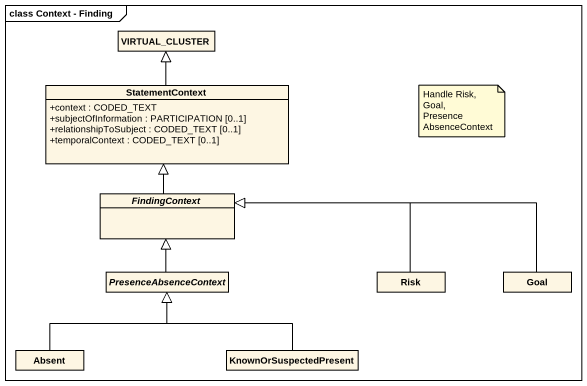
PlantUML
@startuml
mainframe class Context - Finding
hide circle
hide empty members
skinparam classAttributeIconSize 0
class VIRTUAL_CLUSTER
class StatementContext {
  +context : CODED_TEXT
  +subjectOfInformation : PARTICIPATION [0..1]
  +relationshipToSubject : CODED_TEXT [0..1]
  +temporalContext : CODED_TEXT [0..1]
}
abstract class FindingContext
abstract class PresenceAbsenceContext
class Risk
class Goal
class Absent
class KnownOrSuspectedPresent
StatementContext -up-|> VIRTUAL_CLUSTER
FindingContext -up-|> StatementContext
PresenceAbsenceContext -up-|> FindingContext
Risk -left-|> FindingContext
Goal -left-|> FindingContext
Absent -up-|> PresenceAbsenceContext
KnownOrSuspectedPresent -up-|> PresenceAbsenceContext
note as N1
  Handle Risk, Goal, PresenceAbsenceContext
end note
@enduml
